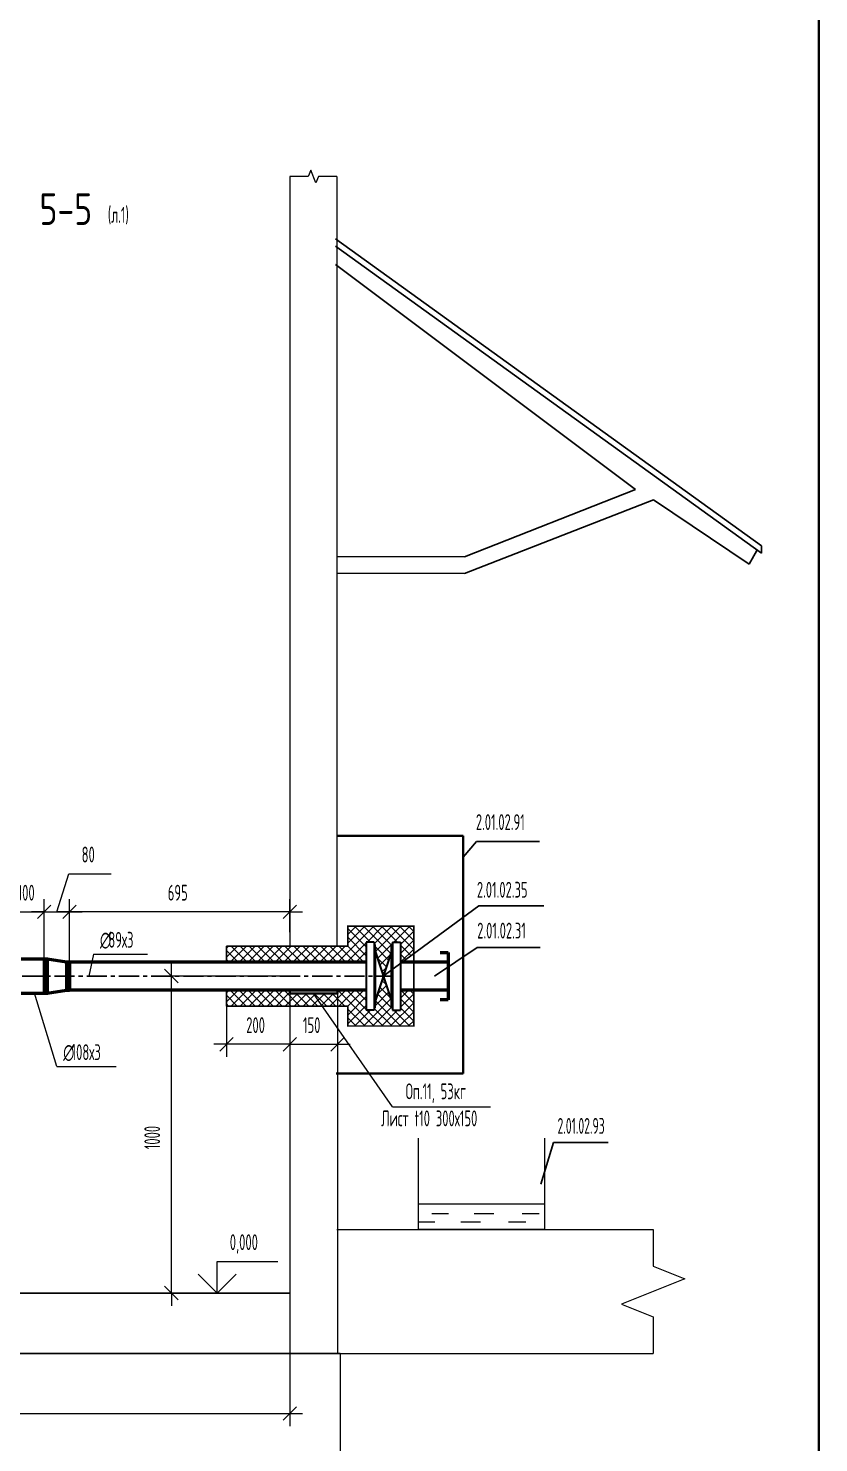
# Model space of a CAD drawing. Header units: millimetres. Extents: x -2281 to 5887, y 0 to 4166.
# Drawn here: x 3234.4 to 3359, y 117.3 to 340.5 of the extents above; entities that cross this region are included whole.
import ezdxf

# ---------------------------------------------------------------- set-up
doc = ezdxf.new("R2010")
doc.units = ezdxf.units.MM
for name, pattern in [('K5LT32777', [0]), ('K5LT32781', [0]), ('K5LT32786', [0]), ('K5LT32797', [0]), ('K5LT32807', [0]), ('K5LT32814', [5.08, 3.175, -0.635, 0.635, -0.635]), ('K5LT32817', [100.2, 50, -25, 0.2, -25]), ('K5LT32897', [0]), ('K5LT32903', [0]), ('K5LT_BASIC', [0]), ('K5LT_THIN', [0]), ('K5LT_THIN_INCLUDED_TO_HATCHING', [0])]:
    doc.linetypes.add(name, pattern=pattern)
doc.layers.add('Системный слой', color=7, linetype='Continuous')
doc.styles.add('KDIMTEXTSTYLE', font='GOST_AU.SHX', dxfattribs={"width": 0.96, "oblique": 15, "height": 5})
doc.styles.add('KTEXTSTYLE', font='GOST_AU.SHX', dxfattribs={"width": 0.96, "height": 5})
doc.dimstyles.new('KDIMSTYLE (0.05)', dxfattribs={"dimtxt": 5, "dimasz": 1, "dimexe": 2, "dimexo": 0, "dimgap": 1, "dimtad": 1, "dimlfac": 20, "dimtxsty": 'KDIMTEXTSTYLE', "dimsah": 1, "dimcen": 0, "dimdle": 1, "dimadec": 0, "dimazin": 0, "dimtfac": 0.667, "dimtmove": 0, "dimatfit": 3, "dimfxl": 1, "dimtvp": 1, "dimtolj": 1, "dimtzin": 0, "dimarcsym": 0})

# ---------------------------------------------------------------- blocks, each defined once
blk = doc.blocks.new('U694')
at = {"layer": 'Системный слой', "color": 7, "linetype": 'K5LT_THIN_INCLUDED_TO_HATCHING', "lineweight": 13}
for p, q in [((3332.9, 150.93), (3332.9, 145.16)), ((3332.9, 145.16), (3337.9, 143.16)), ((3337.9, 143.16), (3327.9, 139.16)), ((3327.9, 139.16), (3332.9, 137.16)), ((3332.9, 137.16), (3332.9, 131.39))]:
    blk.add_line(p, q, dxfattribs=at)
blk = doc.blocks.new('U695')
at = {"layer": 'Системный слой', "color": 7, "linetype": 'K5LT_THIN_INCLUDED_TO_HATCHING', "lineweight": 13}
for p, q in [((3278.51, 317.08), (3275.61, 317.08)), ((3278.91, 318.08), (3278.51, 317.08)), ((3279.71, 316.08), (3278.91, 318.08)), ((3280.11, 317.08), (3279.71, 316.08)), ((3283.01, 317.08), (3280.11, 317.08))]:
    blk.add_line(p, q, dxfattribs=at)
blk = doc.blocks.new('U736')
at = {"layer": 'Системный слой', "color": 191, "linetype": 'K5LT32781', "lineweight": 50, "true_color": 0xbf7fff}
for p, q in [((3236.86, 193.63), (3236.86, 188.23)), ((3236.86, 193.63), (3237.36, 193.63)), ((3237.36, 193.63), (3237.36, 188.23)), ((3237.36, 193.63), (3240.36, 193.16)), ((3240.36, 193.16), (3240.86, 193.16)), ((3240.36, 193.16), (3240.36, 188.71)), ((3240.86, 193.16), (3240.86, 188.71)), ((3236.86, 188.23), (3237.36, 188.23)), ((3237.36, 188.23), (3240.36, 188.71)), ((3240.36, 188.71), (3240.86, 188.71))]:
    blk.add_line(p, q, dxfattribs=at)
blk = doc.blocks.new('U746')
at = {"layer": 'Системный слой', "color": 191, "linetype": 'K5LT32897', "lineweight": 30, "true_color": 0xbf7fff}
for p, q in [((3288.89, 196.31), (3287.64, 196.31)), ((3287.64, 196.31), (3287.64, 185.56)), ((3288.89, 196.31), (3288.89, 185.56)), ((3289.04, 195.9), (3288.89, 196.03)), ((3289.04, 185.97), (3289.04, 195.9)), ((3289.04, 195.43), (3289.04, 186.43)), ((3288.89, 185.56), (3287.64, 185.56)), ((3289.04, 185.97), (3288.89, 185.84))]:
    blk.add_line(p, q, dxfattribs=at)
blk = doc.blocks.new('U745')
at = {"layer": 'Системный слой'}
blk.add_blockref('U746', (0, 0), dxfattribs=at)
blk = doc.blocks.new('U747')
at = {"layer": 'Системный слой', "color": 191, "linetype": 'K5LT32897', "lineweight": 30, "true_color": 0xbf7fff}
for p, q in [((3291.64, 194.88), (3289.04, 186.98)), ((3289.04, 186.98), (3289.04, 194.88)), ((3289.04, 194.88), (3291.64, 186.98)), ((3291.64, 194.88), (3291.64, 186.98))]:
    blk.add_line(p, q, dxfattribs=at)
blk = doc.blocks.new('U749')
at = {"layer": 'Системный слой', "color": 191, "linetype": 'K5LT32897', "lineweight": 30, "true_color": 0xbf7fff}
for p, q in [((3291.64, 195.9), (3291.79, 196.03)), ((3291.64, 185.97), (3291.64, 195.9)), ((3291.64, 195.43), (3291.64, 186.43)), ((3291.79, 196.31), (3291.79, 185.56)), ((3291.79, 196.31), (3293.04, 196.31)), ((3293.04, 196.31), (3293.04, 185.56)), ((3291.64, 185.97), (3291.79, 185.84)), ((3291.79, 185.56), (3293.04, 185.56))]:
    blk.add_line(p, q, dxfattribs=at)
blk = doc.blocks.new('U748')
at = {"layer": 'Системный слой'}
blk.add_blockref('U749', (0, 0), dxfattribs=at)
blk = doc.blocks.new('U750')
at = {"layer": 'Системный слой', "color": 7, "linetype": 'K5LT32777', "lineweight": 25}
for p, q in [((3315.2, 158.13), (3317.18, 164.67)), ((3317.18, 164.67), (3325.81, 164.67))]:
    blk.add_line(p, q, dxfattribs=at)
at = {"layer": 'Системный слой', "color": 7, "insert": (3317.81, 168.55), "char_height": 2.5, "attachment_point": 1, "style": 'KTEXTSTYLE'}
blk.add_mtext('\\H3.5;\\W0.965;\\Q15;\\Q0;\\W0.665;\\H2.50;2.01.02.93', dxfattribs=at)
blk = doc.blocks.new('U751')
at = {"layer": 'Системный слой', "color": 7, "linetype": 'K5LT32903', "lineweight": 25}
for p, q in [((3349.96, 258.83), (3282.8, 307.24)), ((3349.96, 257.68), (3282.8, 306.09)), ((3330.12, 267.7), (3282.8, 303.2)), ((3330.12, 267.7), (3303.15, 257.1)), ((3332.95, 266.07), (3303.15, 254.43)), ((3348.01, 255.92), (3332.95, 266.07)), ((3349.26, 258.08), (3348.01, 255.92)), ((3349.96, 257.68), (3349.96, 258.83))]:
    blk.add_line(p, q, dxfattribs=at)
at = {"layer": 'Системный слой', "color": 7, "linetype": 'K5LT_THIN', "lineweight": 13}
for p, q in [((3303.15, 257.1), (3283.01, 257.1)), ((3303.15, 254.43), (3283.01, 254.43))]:
    blk.add_line(p, q, dxfattribs=at)
blk = doc.blocks.new('D261')
at = {"layer": 'Системный слой', "color": 7, "linetype": 'K5LT_THIN', "lineweight": 13, "transparency": 16777216}
for p, q in [((3240.86, 190.93), (3240.86, 203.08)), ((3275.61, 197.84), (3275.61, 203.08)), ((3240.86, 201.08), (3238.86, 201.08)), ((3241.92, 202.14), (3239.8, 200.02)), ((3275.61, 201.08), (3240.86, 201.08)), ((3274.55, 200.02), (3276.67, 202.14)), ((3275.61, 201.08), (3277.61, 201.08))]:
    blk.add_line(p, q, dxfattribs=at)
at = {"layer": 'Системный слой', "color": 7, "transparency": 16777216, "insert": (3256.35, 205.34), "char_height": 2.5, "attachment_point": 1, "style": 'KTEXTSTYLE'}
blk.add_mtext('\\H3.5;\\W0.965;\\Q15;\\Q0;\\W0.715;\\H2.50;695', dxfattribs=at)
at = {"transparency": 16777216}
blk.add_wipeout([(3256.35, 207.08), (3256.35, 210.64), (3259.97, 210.64), (3259.97, 207.08)], dxfattribs=at).dxf.layer = 'Системный слой'
blk = doc.blocks.new('KDIMARROW_03')
at = {"layer": 'Системный слой', "color": 0, "linetype": 'K5LT_THIN', "lineweight": 13}
for p, q in [((-1.06, -1.06), (1.06, 1.06)), ((0, 0), (-1, 0)), ((0, 0), (2, 0))]:
    blk.add_line(p, q, dxfattribs=at)
blk = doc.blocks.new('D263')
at = {"layer": 'Системный слой', "color": 7, "linetype": 'K5LT_THIN', "lineweight": 13, "transparency": 16777216}
for p, q in [((3238.86, 201.08), (3240.77, 207.09)), ((3240.77, 207.09), (3247.42, 207.09)), ((3236.86, 190.93), (3236.86, 203.08)), ((3240.86, 190.93), (3240.86, 203.08)), ((3236.86, 201.08), (3234.86, 201.08)), ((3237.92, 202.14), (3235.8, 200.02)), ((3236.86, 201.08), (3240.86, 201.08)), ((3239.8, 200.02), (3241.92, 202.14)), ((3240.86, 201.08), (3242.86, 201.08))]:
    blk.add_line(p, q, dxfattribs=at)
at = {"layer": 'Системный слой', "color": 7, "transparency": 16777216, "insert": (3242.77, 211.36), "char_height": 2.5, "attachment_point": 1, "style": 'KTEXTSTYLE'}
blk.add_mtext('\\H3.5;\\W0.965;\\Q15;\\Q0;\\W0.715;\\H2.50;80', dxfattribs=at)
at = {"transparency": 16777216}
blk.add_wipeout([(3242.77, 213.09), (3242.77, 216.66), (3245.31, 216.66), (3245.31, 213.09)], dxfattribs=at).dxf.layer = 'Системный слой'
blk = doc.blocks.new('D264')
at = {"layer": 'Системный слой', "color": 7, "linetype": 'K5LT_THIN', "lineweight": 13, "transparency": 16777216}
for p, q in [((3231.86, 190.93), (3231.86, 203.08)), ((3236.86, 190.93), (3236.86, 203.08)), ((3231.86, 201.08), (3229.86, 201.08)), ((3232.92, 202.14), (3230.8, 200.02)), ((3231.86, 201.08), (3236.86, 201.08)), ((3235.8, 200.02), (3237.92, 202.14)), ((3236.86, 201.08), (3238.86, 201.08))]:
    blk.add_line(p, q, dxfattribs=at)
at = {"layer": 'Системный слой', "color": 7, "transparency": 16777216, "insert": (3232.67, 205.34), "char_height": 2.5, "attachment_point": 1, "style": 'KTEXTSTYLE'}
blk.add_mtext('\\H3.5;\\W0.965;\\Q15;\\Q0;\\W0.715;\\H2.50;100', dxfattribs=at)
at = {"transparency": 16777216}
blk.add_wipeout([(3232.67, 207.08), (3232.67, 210.64), (3235.91, 210.64), (3235.91, 207.08)], dxfattribs=at).dxf.layer = 'Системный слой'
blk = doc.blocks.new('D267')
at = {"layer": 'Системный слой', "color": 7, "linetype": 'K5LT_THIN', "lineweight": 13, "transparency": 16777216}
for p, q in [((3257.98, 189.87), (3255.86, 192)), ((3256.92, 190.93), (3256.92, 192.93)), ((3275.61, 190.93), (3254.92, 190.93)), ((3256.92, 140.93), (3256.92, 190.93)), ((3275.61, 140.93), (3254.92, 140.93)), ((3255.86, 142), (3257.98, 139.87)), ((3256.92, 140.93), (3256.92, 138.93))]:
    blk.add_line(p, q, dxfattribs=at)
at = {"layer": 'Системный слой', "color": 7, "transparency": 16777216, "insert": (3252.65, 163.62), "char_height": 2.5, "attachment_point": 1, "rotation": 90, "style": 'KTEXTSTYLE'}
blk.add_mtext('\\H3.5;\\W0.965;\\Q15;\\Q0;\\W0.715;\\H2.50;1000', dxfattribs=at)
at = {"transparency": 16777216}
blk.add_wipeout([(3250.92, 163.62), (3247.35, 163.62), (3247.35, 168.06), (3250.92, 168.06)], dxfattribs=at).dxf.layer = 'Системный слой'
blk = doc.blocks.new('D272')
at = {"layer": 'Системный слой', "color": 7, "linetype": 'K5LT_THIN', "lineweight": 13, "transparency": 16777216}
for p, q in [((3158.97, 159.12), (3156.85, 161.25)), ((3157.91, 160.18), (3157.91, 162.18)), ((3175.11, 160.18), (3155.91, 160.18)), ((3157.91, 140.93), (3157.91, 160.18)), ((3275.61, 140.93), (3155.91, 140.93)), ((3156.85, 142), (3158.97, 139.87)), ((3157.91, 140.93), (3157.91, 138.93))]:
    blk.add_line(p, q, dxfattribs=at)
at = {"layer": 'Системный слой', "color": 7, "transparency": 16777216, "insert": (3153.64, 148.61), "char_height": 2.5, "attachment_point": 1, "rotation": 90, "style": 'KTEXTSTYLE'}
blk.add_mtext('\\H3.5;\\W0.965;\\Q15;\\Q0;\\W0.715;\\H2.50;385', dxfattribs=at)
at = {"transparency": 16777216}
blk.add_wipeout([(3151.91, 148.61), (3148.34, 148.61), (3148.34, 152.36), (3151.91, 152.36)], dxfattribs=at).dxf.layer = 'Системный слой'
blk = doc.blocks.new('D274')
at = {"layer": 'Системный слой', "color": 7, "linetype": 'K5LT_THIN', "lineweight": 13, "transparency": 16777216}
for p, q in [((3175.11, 157.48), (3175.11, 119.94)), ((3275.61, 155.56), (3275.61, 119.94)), ((3176.17, 123), (3174.05, 120.88)), ((3274.55, 120.88), (3276.67, 123)), ((3175.11, 121.94), (3173.11, 121.94)), ((3275.61, 121.94), (3277.61, 121.94))]:
    blk.add_line(p, q, dxfattribs=at)
at = {"transparency": 16777216}
blk.add_wipeout([(3223.04, 122.94), (3223.04, 126.5), (3227.49, 126.5), (3227.49, 122.94)], dxfattribs=at).dxf.layer = 'Системный слой'
at = {"layer": 'Системный слой', "color": 7, "linetype": 'K5LT_THIN', "lineweight": 13, "transparency": 16777216}
blk.add_line((3175.11, 121.94), (3275.61, 121.94), dxfattribs=at)
at = {"layer": 'Системный слой', "color": 7, "transparency": 16777216, "insert": (3223.04, 126.2), "char_height": 2.5, "attachment_point": 1, "style": 'KTEXTSTYLE'}
blk.add_mtext('\\H3.5;\\W0.965;\\Q15;\\Q0;\\W0.715;\\H2.50;2010', dxfattribs=at)
blk = doc.blocks.new('U759')
at = {"layer": 'Системный слой', "color": 7, "linetype": 'K5LT_THIN', "lineweight": 13}
for q in [(3243.91, 190.93), (3253.14, 194.41)]:
    blk.add_line((3244.66, 194.41), q, dxfattribs=at)
at = {"layer": 'Системный слой', "color": 7, "char_height": 2.5, "attachment_point": 1, "style": 'KTEXTSTYLE'}
for s, insert in [('\\H3.5;\\W0.965;\\Q15;\\Q0;\\W0.715;\\H2.50;∅', (3245.66, 197.91)), ('\\H3.5;\\W0.965;\\Q15;\\Q0;\\W0.715;\\H2.50;89х3', (3246.98, 197.91))]:
    blk.add_mtext(s, dxfattribs=dict(at, insert=insert))
blk = doc.blocks.new('U761')
at = {"layer": 'Системный слой', "color": 7, "linetype": 'K5LT_THIN', "lineweight": 13}
for p, q in [((3264.13, 140.93), (3264.13, 145.93)), ((3264.13, 145.93), (3273.69, 145.93)), ((3261.13, 143.93), (3264.13, 140.93)), ((3264.13, 140.93), (3267.13, 143.93))]:
    blk.add_line(p, q, dxfattribs=at)
at = {"layer": 'Системный слой', "color": 7, "insert": (3266.13, 150.2), "char_height": 2.5, "attachment_point": 1, "style": 'KTEXTSTYLE'}
blk.add_mtext('\\H3.5;\\W0.965;\\Q15;\\Q0;\\W0.715;\\H2.50;0,000', dxfattribs=at)
blk = doc.blocks.new('U762')
at = {"layer": 'Системный слой', "color": 7, "linetype": 'K5LT_THIN', "lineweight": 13}
for q in [(3235.36, 188.23), (3248.2, 176.68)]:
    blk.add_line((3238.86, 176.68), q, dxfattribs=at)
at = {"layer": 'Системный слой', "color": 7, "char_height": 2.5, "attachment_point": 1, "style": 'KTEXTSTYLE'}
for s, insert in [('\\H3.5;\\W0.965;\\Q15;\\Q0;\\W0.715;\\H2.50;∅', (3239.86, 180.18)), ('\\H3.5;\\W0.965;\\Q15;\\Q0;\\W0.715;\\H2.50;108х3', (3241.18, 180.18))]:
    blk.add_mtext(s, dxfattribs=dict(at, insert=insert))
blk = doc.blocks.new('D278')
at = {"layer": 'Системный слой', "color": 7, "linetype": 'K5LT_THIN', "lineweight": 13, "transparency": 16777216}
for p, q in [((3275.61, 188.71), (3275.61, 178.17)), ((3283.11, 188.71), (3283.11, 178.17)), ((3282.05, 179.11), (3284.17, 181.23)), ((3275.61, 180.17), (3273.61, 180.17)), ((3283.11, 180.17), (3285.11, 180.17))]:
    blk.add_line(p, q, dxfattribs=at)
at = {"transparency": 16777216}
blk.add_wipeout([(3277.67, 181.17), (3277.67, 184.74), (3280.91, 184.74), (3280.91, 181.17)], dxfattribs=at).dxf.layer = 'Системный слой'
at = {"layer": 'Системный слой', "color": 7, "linetype": 'K5LT_THIN', "lineweight": 13, "transparency": 16777216}
for p, q in [((3276.67, 181.23), (3274.55, 179.11)), ((3275.61, 180.17), (3283.11, 180.17))]:
    blk.add_line(p, q, dxfattribs=at)
at = {"layer": 'Системный слой', "color": 7, "transparency": 16777216, "insert": (3277.67, 184.44), "char_height": 2.5, "attachment_point": 1, "style": 'KTEXTSTYLE'}
blk.add_mtext('\\H3.5;\\W0.965;\\Q15;\\Q0;\\W0.715;\\H2.50;150', dxfattribs=at)
blk = doc.blocks.new('D279')
at = {"layer": 'Системный слой', "color": 7, "linetype": 'K5LT_THIN', "lineweight": 13, "transparency": 16777216}
for p, q in [((3265.61, 186.21), (3265.61, 178.17)), ((3275.61, 186.21), (3275.61, 178.17)), ((3266.67, 181.23), (3264.55, 179.11)), ((3274.55, 179.11), (3276.67, 181.23)), ((3265.61, 180.17), (3263.61, 180.17)), ((3275.61, 180.17), (3277.61, 180.17))]:
    blk.add_line(p, q, dxfattribs=at)
at = {"transparency": 16777216}
blk.add_wipeout([(3268.72, 181.17), (3268.72, 184.74), (3272.34, 184.74), (3272.34, 181.17)], dxfattribs=at).dxf.layer = 'Системный слой'
at = {"layer": 'Системный слой', "color": 7, "linetype": 'K5LT_THIN', "lineweight": 13, "transparency": 16777216}
blk.add_line((3275.61, 180.17), (3265.61, 180.17), dxfattribs=at)
at = {"layer": 'Системный слой', "color": 7, "transparency": 16777216, "insert": (3268.72, 184.44), "char_height": 2.5, "attachment_point": 1, "style": 'KTEXTSTYLE'}
blk.add_mtext('\\H3.5;\\W0.965;\\Q15;\\Q0;\\W0.715;\\H2.50;200', dxfattribs=at)

msp = doc.modelspace()

# ---------------------------------------------------------------- hatches: boundary and pattern name
at = {"layer": 'Системный слой', "true_color": 0x009300}
h = msp.add_hatch(dxfattribs=at)
h.set_pattern_fill('', color=94, angle=45, style=0, pattern_type=0)
h.set_pattern_definition([(45, (0, 0), (-0.70710678, 0.70710678), []), (135, (0, 0), (-0.70710678, -0.70710678), [])])
h.paths.add_polyline_path([(3265.60555, 193.15988), (3287.64464, 193.15988), (3287.64464, 196.30988), (3288.89464, 196.30988), (3288.89464, 196.02643), (3289.04464, 195.90143), (3289.04464, 195.43488), (3289.04464, 194.88488), (3290.34464, 190.93488), (3291.64464, 194.88488), (3291.64464, 195.90143), (3291.79464, 196.02643), (3291.79464, 196.30988), (3293.04464, 196.30988), (3293.04464, 193.15988), (3293.38249, 193.15988), (3295.14464, 194.45408), (3295.14464, 198.80988), (3284.74464, 198.80988), (3284.74464, 195.65988), (3265.60555, 195.65988)])
h.paths.add_polyline_path([(3265.60891, 186.20988), (3284.74464, 186.20988), (3284.74464, 183.05988), (3295.14464, 183.05988), (3295.14464, 188.70988), (3293.04464, 188.70988), (3293.04464, 185.55988), (3291.79464, 185.55988), (3291.79464, 185.84333), (3291.64464, 185.96833), (3291.64464, 186.43488), (3291.64464, 186.98488), (3290.34464, 190.93488), (3289.04464, 186.98488), (3289.04464, 186.43488), (3289.04464, 185.96833), (3288.89464, 185.84333), (3288.89464, 185.55988), (3287.64464, 185.55988), (3287.64464, 188.70988), (3283.10891, 188.70988), (3283.10891, 188.20988), (3275.60891, 188.20988), (3275.60891, 188.70988), (3265.60891, 188.70988)])

# ---------------------------------------------------------------- linework, layer by layer
at = {"color": 5, "linetype": 'K5LT_BASIC', "lineweight": 35, "true_color": 0x0000ff}
msp.add_line((3359, 589), (3359, 5), dxfattribs=at)
at = {"layer": 'Системный слой', "color": 7, "linetype": 'K5LT_THIN', "lineweight": 13}
for p, q in [((3275.60891, 317.07803), (3275.60891, 195.65988)), ((3283.01191, 317.078), (3283.01191, 195.65988)), ((3291.79464, 170.31446), (3279.31041, 188.20988)), ((3275.60891, 186.20988), (3275.60891, 140.93488)), ((3283.10891, 186.20988), (3283.10891, 131.40228)), ((3291.79464, 170.31446), (3307.22224, 170.31446)), ((3315.74003, 154.93297), (3295.85482, 154.93297)), ((3298.46218, 152.13094), (3295.86218, 152.13094)), ((3300.60209, 153.40357), (3298.00209, 153.40357)), ((3305.64879, 152.13094), (3302.54879, 152.13094)), ((3307.7887, 153.40357), (3304.6887, 153.40357)), ((3312.79798, 152.13094), (3310.09798, 152.13094)), ((3314.93788, 153.40357), (3312.23788, 153.40357)), ((3283.01191, 150.93488), (3332.90342, 150.93488)), ((3315.74003, 150.93488), (3295.85482, 150.93488)), ((3125.70752, 140.93488), (3275.60891, 140.93488)), ((3124.4418, 131.40313), (3332.90342, 131.40313)), ((3283.54886, 131.40313), (3283.54886, 114.6946))]:
    msp.add_line(p, q, dxfattribs=at)
at = {"layer": 'Системный слой', "color": 191, "linetype": 'K5LT32797', "lineweight": 35, "true_color": 0xbf7fff}
for p, q in [((3302.91403, 213.07073), (3283.01191, 213.07073)), ((3302.91403, 175.55988), (3302.91403, 213.07073)), ((3282.92016, 175.55988), (3302.91403, 175.55988))]:
    msp.add_line(p, q, dxfattribs=at)
at = {"layer": 'Системный слой', "color": 7, "linetype": 'K5LT32777', "lineweight": 25}
for p, q in [((3302.91403, 209.7177), (3305.05322, 212.18315)), ((3305.05322, 212.18315), (3314.98628, 212.18315)), ((3290.3421, 190.92688), (3305.41703, 201.9986)), ((3305.41703, 201.9986), (3315.66703, 201.9986)), ((3298.41388, 190.92679), (3305.11703, 195.42408)), ((3305.11703, 195.42408), (3315.06703, 195.42408))]:
    msp.add_line(p, q, dxfattribs=at)
at = {"layer": 'Системный слой', "color": 114, "linetype": 'K5LT32817', "lineweight": 25, "true_color": 0x00a552}
for p, q in [((3265.60555, 195.65988), (3284.74464, 195.65988)), ((3265.60555, 195.65988), (3265.60555, 193.15959)), ((3265.60891, 188.70988), (3265.60891, 186.20959)), ((3284.74464, 186.20988), (3265.60555, 186.20988))]:
    msp.add_line(p, q, dxfattribs=at)
at = {"layer": 'Системный слой', "color": 191, "linetype": 'K5LT32781', "lineweight": 50, "true_color": 0xbf7fff}
for p, q in [((3299.29464, 194.65988), (3300.54464, 194.65988)), ((3300.54464, 194.65988), (3300.54464, 187.20988)), ((3233.25891, 193.63488), (3237.45384, 193.63488)), ((3240.85891, 193.15988), (3287.64464, 193.15988)), ((3293.04464, 193.15988), (3300.54464, 193.15988)), ((3233.25891, 188.23488), (3237.45384, 188.23488)), ((3287.64464, 188.70988), (3240.85891, 188.70988)), ((3300.54464, 188.70988), (3293.04464, 188.70988)), ((3300.54464, 187.20988), (3299.29464, 187.20988))]:
    msp.add_line(p, q, dxfattribs=at)
at = {"layer": 'Системный слой', "color": 191, "linetype": 'K5LT32814', "lineweight": 25, "true_color": 0xbf7fff}
msp.add_line((3182.60891, 190.93488), (3291.58104, 190.93488), dxfattribs=at)
at = {"layer": 'Системный слой', "color": 5, "linetype": 'K5LT_BASIC', "lineweight": 35, "true_color": 0x0000ff}
for p, q in [((3275.60891, 188.70988), (3275.60891, 188.20988)), ((3275.60891, 188.20988), (3283.10891, 188.20988)), ((3283.10891, 188.70988), (3283.10891, 188.20988))]:
    msp.add_line(p, q, dxfattribs=at)
at = {"layer": 'Системный слой', "color": 7, "linetype": 'K5LT32786', "lineweight": 18}
for p, q in [((3295.85482, 165.36348), (3295.85482, 150.93488)), ((3315.74003, 165.36348), (3315.74003, 150.93488))]:
    msp.add_line(p, q, dxfattribs=at)
at = {"layer": 'Системный слой', "color": 6, "linetype": 'K5LT32807', "lineweight": 25, "true_color": 0xff00ff}
msp.add_line((3125.70752, 131.40313), (3283.54886, 131.40313), dxfattribs=at)
at = {"layer": 'Системный слой', "color": 114, "linetype": 'K5LT32817', "true_color": 0x00a552, "const_width": 0.25}
msp.add_lwpolyline([(3284.74464, 186.20988), (3284.74464, 183.05988), (3295.14464, 183.05988), (3295.14464, 198.80988), (3284.74464, 198.80988), (3284.74464, 195.65988)], dxfattribs=at)

# ---------------------------------------------------------------- block references
at = {"layer": 'Системный слой'}
for name in ['U695', 'U751', 'U745', 'U747', 'U748', 'U736', 'U750', 'U694']:
    msp.add_blockref(name, (0, 0), dxfattribs=at)

# ---------------------------------------------------------------- texts
at = {"layer": 'Системный слой', "color": 7, "char_height": 2.5, "attachment_point": 1, "style": 'KTEXTSTYLE'}
for s, insert in [('\\H3.5;\\W0.965;\\Q15;\\Q0;\\H5.00;5-5', (3236.12303, 314.43708)), ('\\H3.5;\\W0.965;\\Q15;\\Q0;\\W0.715;\\H2.50;(л.1)', (3246.89551, 312.27749)), ('\\H3.5;\\W0.965;\\Q15;\\Q0;\\W0.715;\\H2.50;2.01.02.91', (3304.937, 216.47615)), ('\\H3.5;\\W0.965;\\Q15;\\Q0;\\W0.715;\\H2.50;2.01.02.35', (3305.09802, 205.80316)), ('\\H3.5;\\W0.965;\\Q15;\\Q0;\\W0.715;\\H2.50;2.01.02.31', (3305.14821, 199.3611)), ('\\H3.5;\\W0.965;\\Q15;\\Q0;\\W0.715;\\H2.50;Оп.11, 53кг', (3293.86729, 174.00139)), ('\\H3.5;\\W0.965;\\Q15;\\Q0;\\W0.715;\\H2.50;Лист t10 300х150', (3290.01651, 169.73332))]:
    msp.add_mtext(s, dxfattribs=dict(at, insert=insert))

# ---------------------------------------------------------------- next in the draw order: dimensions: what is measured, and where the dimension line sits
at = {"layer": 'Системный слой', "color": 7}
dim = msp.add_linear_dim(base=(3275.60891, 201.07701), p1=(3240.85891, 190.93488), p2=(3275.60891, 197.83632), dimstyle='KDIMSTYLE (0.05)', override={"dimexo": 0, "dimpost": '\\H50.0;\\W0.665;\\Q0;\\c16744383;<>', "dimblk1": 'KDIMARROW_03', "dimblk2": 'KDIMARROW_03', "dimse1": 0, "dimse2": 0, "dimclrt": 191, "dimtolj": 1}, dxfattribs=at)
dim.commit()
dim.dimension.update_dxf_attribs({"geometry": 'D261', "text_midpoint": (3258.23391, 201.07701), "dimtype": 160})

# ---------------------------------------------------------------- next in the draw order: dimensions: what is measured, and where the dimension line sits
dim = msp.add_linear_dim(base=(3236.85891, 201.07701), p1=(3240.85891, 190.93488), p2=(3236.85891, 190.93488), text='\\H50.0;\\W0.665;\\Q0;\\c16744383;\\H50.0;\\W0.665;\\Q0;\\c16744383;\\Q0;\\W0.490;\\H2.50;{80}\\Q0;{\\c16744383;}', dimstyle='KDIMSTYLE (0.05)', override={"dimexo": 0, "dimtoh": 1, "dimblk1": 'KDIMARROW_03', "dimblk2": 'KDIMARROW_03', "dimse1": 0, "dimse2": 0, "dimclrt": 191, "dimtmove": 1, "dimtolj": 1}, dxfattribs=at)
dim.commit()
dim.dimension.update_dxf_attribs({"geometry": 'D263', "text_midpoint": (3242.77175, 207.08771), "dimtype": 160})

# ---------------------------------------------------------------- next in the draw order: dimensions: what is measured, and where the dimension line sits
dim = msp.add_linear_dim(base=(3231.85891, 201.07701), p1=(3236.85891, 190.93488), p2=(3231.85891, 190.93488), text='\\H50.0;\\W0.665;\\Q0;\\c16744383;\\H50.0;\\W0.665;\\Q0;\\c16744383;\\Q0;\\W0.490;\\H2.50;{100}\\Q0;{\\c16744383;}', dimstyle='KDIMSTYLE (0.05)', override={"dimexo": 0, "dimblk1": 'KDIMARROW_03', "dimblk2": 'KDIMARROW_03', "dimse1": 0, "dimse2": 0, "dimclrt": 191, "dimtolj": 1}, dxfattribs=at)
dim.commit()
dim.dimension.update_dxf_attribs({"geometry": 'D264', "text_midpoint": (3234.35891, 201.07701), "dimtype": 160})
dim = msp.add_linear_dim(base=(3256.91909, 140.93488), p1=(3275.60891, 190.93488), p2=(3275.60891, 140.93488), angle=90, text='\\H50.0;\\W0.665;\\Q0;\\c16744383;\\H50.0;\\W0.665;\\Q0;\\c16744383;\\Q0;\\W0.490;\\H2.50;{1000}\\Q0;{\\c16744383;}', dimstyle='KDIMSTYLE (0.05)', override={"dimexo": 0, "dimblk1": 'KDIMARROW_03', "dimblk2": 'KDIMARROW_03', "dimse1": 0, "dimse2": 0, "dimclrt": 191, "dimtolj": 1}, dxfattribs=at)
dim.commit()
dim.dimension.update_dxf_attribs({"geometry": 'D267', "text_midpoint": (3256.91909, 165.93488), "dimtype": 160})

# ---------------------------------------------------------------- next in the draw order: block references
at = {"layer": 'Системный слой'}
for name in ['U759', 'U762']:
    msp.add_blockref(name, (0, 0), dxfattribs=at)

# ---------------------------------------------------------------- next in the draw order: dimensions: what is measured, and where the dimension line sits
at = {"layer": 'Системный слой', "color": 7}
dim = msp.add_linear_dim(base=(3275.60891, 180.17271), p1=(3283.10891, 188.70988), p2=(3275.60891, 188.70988), dimstyle='KDIMSTYLE (0.05)', override={"dimexo": 0, "dimpost": '\\H2.5;\\W0.715;\\Q0;<>', "dimblk1": 'KDIMARROW_03', "dimblk2": 'KDIMARROW_03', "dimse1": 0, "dimse2": 0, "dimclrt": 7, "dimtolj": 1}, dxfattribs=at)
dim.commit()
dim.dimension.update_dxf_attribs({"geometry": 'D278', "text_midpoint": (3279.35891, 180.17271), "dimtype": 160})
dim = msp.add_linear_dim(base=(3157.90862, 140.93488), p1=(3175.10891, 160.18488), p2=(3275.60891, 140.93488), angle=90, text='\\H50.0;\\W0.665;\\Q0;\\c16744383;\\H50.0;\\W0.665;\\Q0;\\c16744383;\\Q0;\\W0.490;\\H2.50;{385}\\Q0;{\\c16744383;}', dimstyle='KDIMSTYLE (0.05)', override={"dimexo": 0, "dimblk1": 'KDIMARROW_03', "dimblk2": 'KDIMARROW_03', "dimse1": 0, "dimse2": 0, "dimclrt": 191, "dimtolj": 1}, dxfattribs=at)
dim.commit()
dim.dimension.update_dxf_attribs({"geometry": 'D272', "text_midpoint": (3157.90862, 150.55988), "dimtype": 160})

# ---------------------------------------------------------------- next in the draw order: dimensions: what is measured, and where the dimension line sits
for base, p1, p2, picture, middle in [((3275.60891, 180.17271), (3265.60555, 186.20988), (3275.60891, 186.20988), 'D279', (3270.60723, 180.17271)), ((3175.10891, 121.93636), (3275.60891, 155.56047), (3175.10891, 157.48488), 'D274', (3225.35891, 121.93636))]:
    dim = msp.add_linear_dim(base=base, p1=p1, p2=p2, dimstyle='KDIMSTYLE (0.05)', override={"dimexo": 0, "dimpost": '\\H2.5;\\W0.715;\\Q0;<>', "dimblk1": 'KDIMARROW_03', "dimblk2": 'KDIMARROW_03', "dimse1": 0, "dimse2": 0, "dimclrt": 7, "dimtolj": 1}, dxfattribs=at)
    dim.commit()
    dim.dimension.update_dxf_attribs({"geometry": picture, "text_midpoint": middle, "dimtype": 160})

# ---------------------------------------------------------------- next in the draw order: block references
at = {"layer": 'Системный слой'}
msp.add_blockref('U761', (0, 0), dxfattribs=at)

doc.saveas('drawing.dxf')
